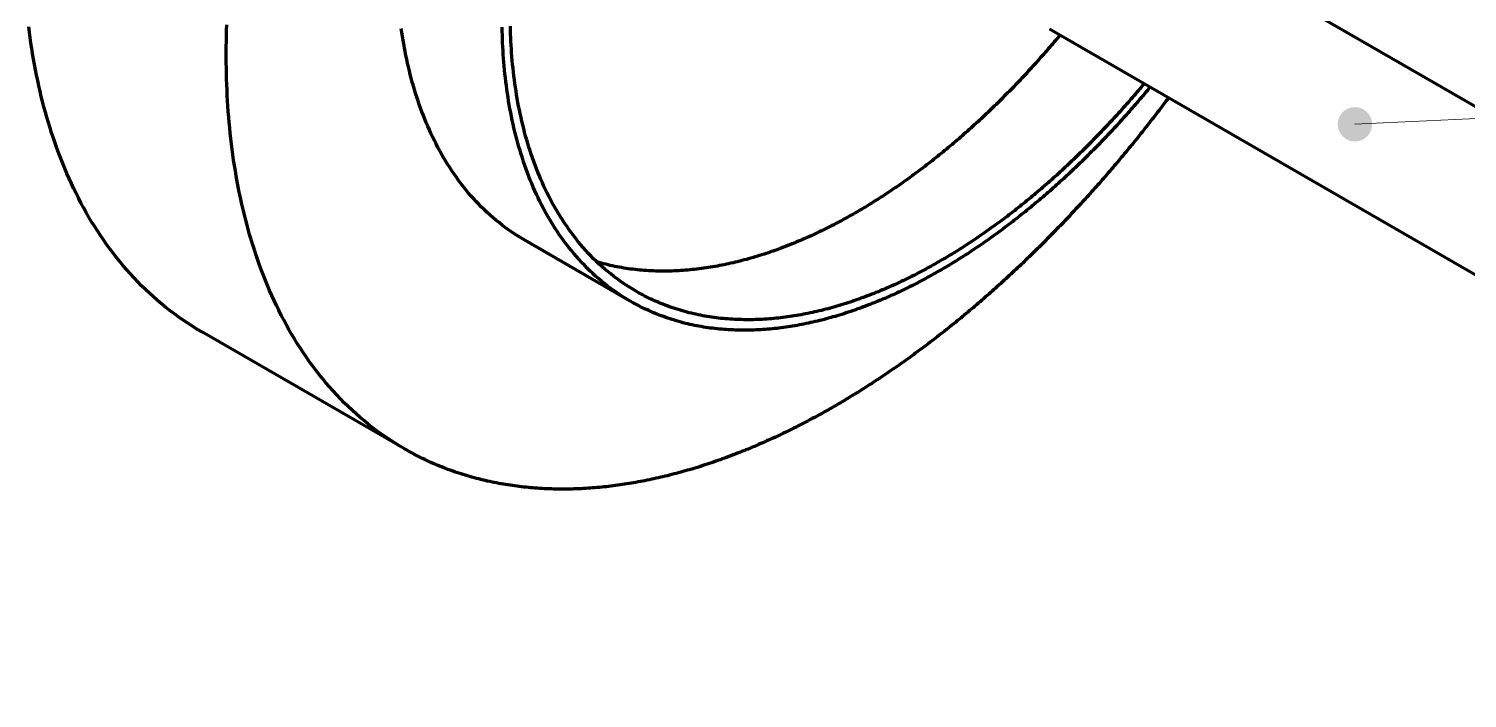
# Model space of a CAD drawing. Header units: millimetres. Extents: x 0 to 841, y 0 to 594.
# Drawn here: x 338.5 to 388.6, y 183 to 206.3 of the extents above; entities that cross this region are included whole.
import ezdxf

# ---------------------------------------------------------------- set-up
doc = ezdxf.new("R2010")
doc.units = ezdxf.units.MM
doc.layers.add('01-VISIBLE', color=7, linetype='CONTINUOUS', lineweight=70)
doc.layers.add('08-FINA', color=5, linetype='CONTINUOUS', lineweight=18)

msp = doc.modelspace()

# ---------------------------------------------------------------- hatches: boundary and pattern name
at = {"layer": '08-FINA'}
h = msp.add_hatch(color=7, dxfattribs=at)
h.dxf.hatch_style = 1
edge = h.paths.add_edge_path()
edge.add_arc((384.728, 203.01), 0.6, 0, 360)

# ---------------------------------------------------------------- linework, layer by layer
at = {"layer": '01-VISIBLE'}
for p, q in [((376.621, 210.741), (424.334, 183.194)), ((374.081, 206.341), (422.095, 178.62)), ((359.455, 196.841), (355.774, 198.966)), ((351.574, 191.692), (344.503, 195.774))]:
    msp.add_line(p, q, dxfattribs=at)
for points in [[(344.503, 195.774), (344.34, 195.87), (344.179, 195.969), (344.019, 196.072), (343.862, 196.177), (343.707, 196.285), (343.554, 196.396), (343.403, 196.51), (343.254, 196.627), (343.107, 196.746), (342.963, 196.868), (342.82, 196.993), (342.68, 197.12), (342.543, 197.25), (342.407, 197.382), (342.274, 197.517), (342.144, 197.653), (342.016, 197.793), (341.89, 197.934), (341.766, 198.077), (341.645, 198.223), (341.527, 198.37), (341.411, 198.52), (341.297, 198.671), (341.186, 198.824), (341.077, 198.979), (340.971, 199.135), (340.867, 199.293), (340.765, 199.453), (340.666, 199.614), (340.569, 199.776), (340.475, 199.94), (340.383, 200.106), (340.293, 200.272), (340.206, 200.44), (340.121, 200.609), (340.038, 200.779), (339.957, 200.95), (339.879, 201.122), (339.803, 201.295), (339.729, 201.469), (339.657, 201.644), (339.587, 201.82), (339.52, 201.997), (339.454, 202.175), (339.391, 202.353), (339.33, 202.532), (339.27, 202.711), (339.213, 202.892), (339.158, 203.073), (339.104, 203.254), (339.053, 203.436), (339.003, 203.619), (338.956, 203.802), (338.91, 203.985), (338.866, 204.169), (338.824, 204.354), (338.783, 204.539), (338.744, 204.724), (338.708, 204.909), (338.672, 205.095), (338.639, 205.281), (338.607, 205.468), (338.577, 205.655), (338.548, 205.842), (338.521, 206.029), (338.496, 206.216), (338.472, 206.404)], [(351.574, 191.692), (351.411, 191.788), (351.25, 191.887), (351.09, 191.989), (350.933, 192.094), (350.778, 192.203), (350.625, 192.314), (350.474, 192.427), (350.325, 192.544), (350.178, 192.664), (350.034, 192.786), (349.891, 192.91), (349.751, 193.038), (349.614, 193.167), (349.478, 193.299), (349.345, 193.434), (349.215, 193.571), (349.087, 193.71), (348.961, 193.851), (348.838, 193.995), (348.717, 194.14), (348.598, 194.288), (348.482, 194.437), (348.368, 194.588), (348.257, 194.741), (348.148, 194.896), (348.042, 195.053), (347.938, 195.211), (347.836, 195.37), (347.737, 195.531), (347.641, 195.694), (347.546, 195.858), (347.454, 196.023), (347.364, 196.19), (347.277, 196.357), (347.192, 196.526), (347.109, 196.696), (347.028, 196.868), (346.95, 197.04), (346.874, 197.213), (346.8, 197.387), (346.728, 197.562), (346.658, 197.738), (346.591, 197.915), (346.525, 198.092), (346.462, 198.27), (346.401, 198.449), (346.341, 198.629), (346.284, 198.809), (346.229, 198.99), (346.175, 199.172), (346.124, 199.354), (346.074, 199.536), (346.027, 199.719), (345.981, 199.903), (345.937, 200.087), (345.895, 200.271), (345.854, 200.456), (345.816, 200.641), (345.779, 200.827), (345.743, 201.013), (345.71, 201.199), (345.678, 201.385), (345.648, 201.572), (345.619, 201.759), (345.592, 201.946), (345.567, 202.134), (345.543, 202.321), (345.521, 202.509), (345.5, 202.697), (345.481, 202.886), (345.463, 203.074), (345.447, 203.262), (345.432, 203.451), (345.419, 203.64), (345.407, 203.829), (345.397, 204.017), (345.387, 204.206), (345.38, 204.395), (345.373, 204.584), (345.368, 204.774), (345.364, 204.963), (345.362, 205.152), (345.361, 205.341), (345.361, 205.53), (345.362, 205.719), (345.365, 205.909), (345.368, 206.098), (345.373, 206.287), (345.38, 206.476)], [(355.774, 198.966), (355.656, 199.035), (355.54, 199.107), (355.426, 199.181), (355.313, 199.256), (355.201, 199.334), (355.091, 199.414), (354.982, 199.496), (354.875, 199.58), (354.769, 199.666), (354.665, 199.754), (354.562, 199.844), (354.462, 199.935), (354.363, 200.029), (354.265, 200.124), (354.169, 200.221), (354.075, 200.319), (353.983, 200.42), (353.892, 200.521), (353.804, 200.625), (353.717, 200.729), (353.631, 200.835), (353.548, 200.943), (353.466, 201.052), (353.386, 201.162), (353.307, 201.273), (353.231, 201.386), (353.156, 201.5), (353.083, 201.615), (353.011, 201.731), (352.942, 201.848), (352.874, 201.966), (352.808, 202.085), (352.743, 202.205), (352.68, 202.326), (352.619, 202.447), (352.559, 202.57), (352.501, 202.693), (352.445, 202.817), (352.39, 202.942), (352.336, 203.067), (352.285, 203.193), (352.235, 203.32), (352.186, 203.447), (352.139, 203.575), (352.093, 203.703), (352.049, 203.832), (352.006, 203.961), (351.965, 204.091), (351.925, 204.221), (351.887, 204.352), (351.85, 204.483), (351.814, 204.614), (351.78, 204.746), (351.747, 204.878), (351.715, 205.011), (351.685, 205.144), (351.656, 205.277), (351.628, 205.41), (351.601, 205.544), (351.576, 205.677), (351.552, 205.811), (351.529, 205.946), (351.507, 206.08), (351.487, 206.215), (351.467, 206.35)], [(359.455, 196.841), (359.338, 196.91), (359.222, 196.981), (359.107, 197.055), (358.994, 197.131), (358.882, 197.209), (358.772, 197.289), (358.663, 197.371), (358.556, 197.455), (358.45, 197.54), (358.346, 197.628), (358.244, 197.718), (358.143, 197.81), (358.044, 197.903), (357.947, 197.998), (357.851, 198.095), (357.757, 198.194), (357.665, 198.294), (357.574, 198.396), (357.485, 198.499), (357.398, 198.604), (357.313, 198.71), (357.229, 198.817), (357.147, 198.926), (357.067, 199.036), (356.989, 199.148), (356.912, 199.261), (356.838, 199.374), (356.764, 199.489), (356.693, 199.605), (356.623, 199.722), (356.555, 199.84), (356.489, 199.959), (356.424, 200.079), (356.362, 200.2), (356.3, 200.322), (356.241, 200.444), (356.183, 200.567), (356.126, 200.691), (356.071, 200.816), (356.018, 200.941), (355.966, 201.067), (355.916, 201.194), (355.868, 201.321), (355.82, 201.449), (355.775, 201.577), (355.731, 201.706), (355.688, 201.836), (355.647, 201.965), (355.607, 202.096), (355.568, 202.226), (355.531, 202.357), (355.496, 202.489), (355.461, 202.621), (355.428, 202.753), (355.397, 202.885), (355.366, 203.018), (355.337, 203.151), (355.309, 203.284), (355.283, 203.418), (355.257, 203.552), (355.233, 203.686), (355.21, 203.82), (355.189, 203.955), (355.168, 204.089), (355.149, 204.224), (355.13, 204.359), (355.113, 204.494), (355.097, 204.629), (355.082, 204.765), (355.069, 204.9), (355.056, 205.036), (355.044, 205.172), (355.034, 205.307), (355.024, 205.443), (355.015, 205.579), (355.008, 205.715), (355.001, 205.851), (354.996, 205.987), (354.991, 206.124), (354.987, 206.26), (354.984, 206.396)], [(359.655, 197.187), (359.54, 197.255), (359.426, 197.325), (359.314, 197.397), (359.203, 197.472), (359.093, 197.548), (358.985, 197.627), (358.878, 197.707), (358.773, 197.79), (358.669, 197.874), (358.567, 197.96), (358.466, 198.048), (358.367, 198.138), (358.27, 198.23), (358.175, 198.323), (358.081, 198.418), (357.988, 198.515), (357.898, 198.613), (357.809, 198.713), (357.722, 198.815), (357.636, 198.917), (357.552, 199.022), (357.47, 199.127), (357.39, 199.234), (357.312, 199.342), (357.235, 199.452), (357.159, 199.562), (357.086, 199.674), (357.014, 199.787), (356.944, 199.9), (356.876, 200.015), (356.809, 200.131), (356.744, 200.248), (356.681, 200.366), (356.619, 200.484), (356.559, 200.604), (356.5, 200.724), (356.443, 200.845), (356.388, 200.966), (356.334, 201.089), (356.282, 201.212), (356.231, 201.336), (356.182, 201.46), (356.134, 201.585), (356.088, 201.71), (356.043, 201.836), (356, 201.963), (355.958, 202.089), (355.917, 202.217), (355.878, 202.345), (355.84, 202.473), (355.804, 202.602), (355.769, 202.731), (355.735, 202.86), (355.703, 202.99), (355.672, 203.12), (355.642, 203.25), (355.613, 203.381), (355.586, 203.512), (355.56, 203.643), (355.535, 203.774), (355.512, 203.906), (355.489, 204.037), (355.468, 204.169), (355.448, 204.301), (355.428, 204.434), (355.411, 204.566), (355.394, 204.699), (355.378, 204.832), (355.363, 204.965), (355.35, 205.098), (355.337, 205.231), (355.326, 205.364), (355.315, 205.497), (355.306, 205.63), (355.298, 205.764), (355.29, 205.897), (355.284, 206.031), (355.278, 206.164), (355.274, 206.298), (355.27, 206.432)], [(374.449, 206.129), (374.397, 206.067), (374.346, 206.006), (374.294, 205.944), (374.242, 205.883), (374.19, 205.821), (374.137, 205.76), (374.085, 205.699), (374.032, 205.638), (373.98, 205.577), (373.927, 205.517), (373.874, 205.456), (373.821, 205.396), (373.767, 205.336), (373.714, 205.276), (373.66, 205.216), (373.607, 205.156), (373.553, 205.096), (373.499, 205.036), (373.444, 204.977), (373.39, 204.918), (373.335, 204.858), (373.281, 204.799), (373.226, 204.74), (373.171, 204.682), (373.116, 204.623), (373.061, 204.565), (373.005, 204.506), (372.95, 204.448), (372.894, 204.39), (372.838, 204.332), (372.782, 204.274), (372.726, 204.217), (372.67, 204.159), (372.613, 204.102), (372.557, 204.045), (372.5, 203.988), (372.443, 203.931), (372.386, 203.874), (372.329, 203.817), (372.272, 203.761), (372.214, 203.705), (372.156, 203.649), (372.099, 203.593), (372.041, 203.537), (371.983, 203.481), (371.924, 203.426), (371.866, 203.37), (371.807, 203.315), (371.749, 203.26), (371.69, 203.205), (371.631, 203.151), (371.572, 203.096), (371.512, 203.042), (371.453, 202.988), (371.393, 202.934), (371.333, 202.88), (371.273, 202.826), (371.213, 202.773), (371.153, 202.719), (371.093, 202.666), (371.032, 202.613), (370.971, 202.56), (370.911, 202.508), (370.85, 202.455), (370.788, 202.403), (370.727, 202.351), (370.666, 202.299), (370.604, 202.247), (370.542, 202.196), (370.48, 202.144), (370.418, 202.093), (370.356, 202.042), (370.293, 201.991), (370.231, 201.941), (370.168, 201.891), (370.105, 201.84), (370.042, 201.79), (369.979, 201.741), (369.916, 201.691), (369.852, 201.642), (369.789, 201.592), (369.725, 201.543), (369.661, 201.495), (369.597, 201.446), (369.532, 201.398), (369.468, 201.349), (369.403, 201.302), (369.338, 201.254), (369.274, 201.206), (369.208, 201.159), (369.143, 201.112), (369.078, 201.065), (369.012, 201.018), (368.946, 200.972), (368.881, 200.926), (368.815, 200.88), (368.748, 200.834), (368.682, 200.789), (368.615, 200.744), (368.549, 200.699), (368.482, 200.654), (368.415, 200.609), (368.348, 200.565), (368.28, 200.521), (368.213, 200.477), (368.145, 200.434), (368.077, 200.39), (368.009, 200.347), (367.941, 200.304), (367.873, 200.262), (367.805, 200.22), (367.736, 200.178), (367.667, 200.136), (367.598, 200.095), (367.529, 200.053), (367.46, 200.012), (367.39, 199.972), (367.321, 199.931)], [(377.383, 204.435), (377.332, 204.373), (377.28, 204.311), (377.228, 204.25), (377.176, 204.188), (377.124, 204.127), (377.072, 204.066), (377.02, 204.005), (376.967, 203.944), (376.914, 203.883), (376.861, 203.823), (376.808, 203.762), (376.755, 203.702), (376.702, 203.641), (376.648, 203.581), (376.595, 203.521), (376.541, 203.461), (376.487, 203.402), (376.433, 203.342), (376.379, 203.283), (376.324, 203.223), (376.27, 203.164), (376.215, 203.105), (376.161, 203.046), (376.106, 202.987), (376.05, 202.929), (375.995, 202.87), (375.94, 202.812), (375.884, 202.754), (375.829, 202.696), (375.773, 202.638), (375.717, 202.58), (375.661, 202.522), (375.604, 202.465), (375.548, 202.408), (375.491, 202.35), (375.435, 202.293), (375.378, 202.237), (375.321, 202.18), (375.263, 202.123), (375.206, 202.067), (375.149, 202.01), (375.091, 201.954), (375.033, 201.898), (374.975, 201.843), (374.917, 201.787), (374.859, 201.731), (374.8, 201.676), (374.742, 201.621), (374.683, 201.566), (374.624, 201.511), (374.565, 201.456), (374.506, 201.402), (374.447, 201.348), (374.387, 201.293), (374.328, 201.239), (374.268, 201.185), (374.208, 201.132), (374.148, 201.078), (374.088, 201.025), (374.027, 200.972), (373.967, 200.919), (373.906, 200.866), (373.845, 200.813), (373.784, 200.761), (373.723, 200.709), (373.662, 200.657), (373.6, 200.605), (373.538, 200.553), (373.477, 200.501), (373.415, 200.45), (373.353, 200.399), (373.29, 200.348), (373.228, 200.297), (373.165, 200.247), (373.103, 200.196), (373.04, 200.146), (372.977, 200.096), (372.914, 200.046), (372.85, 199.997), (372.787, 199.947), (372.723, 199.898), (372.659, 199.849), (372.595, 199.8), (372.531, 199.752), (372.467, 199.703), (372.402, 199.655), (372.338, 199.607), (372.273, 199.56), (372.208, 199.512), (372.143, 199.465), (372.078, 199.418), (372.012, 199.371), (371.947, 199.324), (371.881, 199.278), (371.815, 199.232), (371.749, 199.186), (371.683, 199.14), (371.616, 199.095), (371.55, 199.049), (371.483, 199.004), (371.416, 198.96), (371.349, 198.915), (371.282, 198.871), (371.215, 198.827), (371.147, 198.783), (371.08, 198.739), (371.012, 198.696), (370.944, 198.653), (370.876, 198.61), (370.807, 198.568), (370.739, 198.525), (370.67, 198.483), (370.602, 198.442), (370.533, 198.4), (370.464, 198.359), (370.394, 198.318), (370.325, 198.278), (370.255, 198.237)], [(377.592, 204.314), (377.541, 204.253), (377.489, 204.191), (377.438, 204.129), (377.386, 204.068), (377.335, 204.007), (377.283, 203.945), (377.231, 203.884), (377.178, 203.823), (377.126, 203.763), (377.074, 203.702), (377.021, 203.641), (376.968, 203.581), (376.915, 203.521), (376.862, 203.46), (376.809, 203.4), (376.756, 203.341), (376.702, 203.281), (376.648, 203.221), (376.595, 203.162), (376.541, 203.102), (376.487, 203.043), (376.432, 202.984), (376.378, 202.925), (376.324, 202.866), (376.269, 202.807), (376.214, 202.748), (376.159, 202.69), (376.104, 202.632), (376.049, 202.573), (375.993, 202.515), (375.938, 202.458), (375.882, 202.4), (375.826, 202.342), (375.77, 202.285), (375.714, 202.227), (375.658, 202.17), (375.602, 202.113), (375.545, 202.056), (375.488, 201.999), (375.431, 201.943), (375.374, 201.886), (375.317, 201.83), (375.26, 201.774), (375.203, 201.718), (375.145, 201.662), (375.087, 201.606), (375.029, 201.551), (374.971, 201.495), (374.913, 201.44), (374.855, 201.385), (374.796, 201.33), (374.738, 201.275), (374.679, 201.22), (374.62, 201.166), (374.561, 201.112), (374.502, 201.058), (374.442, 201.004), (374.383, 200.95), (374.323, 200.896), (374.263, 200.843), (374.203, 200.789), (374.143, 200.736), (374.083, 200.683), (374.023, 200.631), (373.962, 200.578), (373.901, 200.525), (373.84, 200.473), (373.779, 200.421), (373.718, 200.369), (373.657, 200.317), (373.595, 200.266), (373.534, 200.214), (373.472, 200.163), (373.41, 200.112), (373.348, 200.061), (373.286, 200.011), (373.223, 199.96), (373.161, 199.91), (373.098, 199.86), (373.035, 199.81), (372.972, 199.76), (372.909, 199.711), (372.846, 199.662), (372.782, 199.613), (372.719, 199.564), (372.655, 199.515), (372.591, 199.467), (372.527, 199.418), (372.463, 199.37), (372.398, 199.322), (372.334, 199.275), (372.269, 199.227), (372.204, 199.18), (372.139, 199.133), (372.074, 199.086), (372.009, 199.039), (371.943, 198.993), (371.878, 198.947), (371.812, 198.901), (371.746, 198.855), (371.68, 198.81), (371.613, 198.765), (371.547, 198.72), (371.48, 198.675), (371.414, 198.63), (371.347, 198.586), (371.28, 198.542), (371.213, 198.498), (371.145, 198.454), (371.078, 198.411), (371.01, 198.368), (370.942, 198.325), (370.874, 198.282), (370.806, 198.24), (370.738, 198.198), (370.669, 198.156), (370.601, 198.115), (370.532, 198.073), (370.463, 198.032), (370.394, 197.991), (370.325, 197.951), (370.255, 197.911)], [(378.235, 203.943), (378.187, 203.879), (378.139, 203.815), (378.09, 203.751), (378.042, 203.687), (377.993, 203.623), (377.945, 203.559), (377.896, 203.495), (377.847, 203.431), (377.798, 203.368), (377.749, 203.304), (377.7, 203.241), (377.65, 203.177), (377.601, 203.114), (377.552, 203.051), (377.502, 202.988), (377.452, 202.925), (377.403, 202.862), (377.353, 202.799), (377.303, 202.736), (377.253, 202.673), (377.202, 202.61), (377.152, 202.548), (377.102, 202.485), (377.051, 202.423), (377.001, 202.361), (376.95, 202.298), (376.899, 202.236), (376.848, 202.174), (376.797, 202.112), (376.746, 202.05), (376.695, 201.989), (376.643, 201.927), (376.592, 201.865), (376.54, 201.804), (376.489, 201.742), (376.437, 201.681), (376.385, 201.62), (376.333, 201.558), (376.281, 201.497), (376.229, 201.436), (376.177, 201.375), (376.124, 201.314), (376.072, 201.254), (376.019, 201.193), (375.966, 201.132), (375.914, 201.072), (375.861, 201.012), (375.808, 200.951), (375.755, 200.891), (375.701, 200.831), (375.648, 200.771), (375.595, 200.711), (375.541, 200.651), (375.488, 200.591), (375.434, 200.532), (375.38, 200.472), (375.326, 200.413), (375.272, 200.353), (375.218, 200.294), (375.164, 200.235), (375.109, 200.176), (375.055, 200.117), (375, 200.058), (374.945, 199.999), (374.891, 199.941), (374.836, 199.882), (374.781, 199.823), (374.726, 199.765), (374.671, 199.707), (374.615, 199.649), (374.56, 199.59), (374.504, 199.532), (374.449, 199.475), (374.393, 199.417), (374.337, 199.359), (374.281, 199.301), (374.225, 199.244), (374.169, 199.187), (374.113, 199.129), (374.056, 199.072), (374, 199.015), (373.943, 198.958), (373.887, 198.901), (373.83, 198.844), (373.773, 198.788), (373.716, 198.731), (373.659, 198.675), (373.602, 198.619), (373.544, 198.562), (373.487, 198.506), (373.429, 198.45), (373.372, 198.394), (373.314, 198.339), (373.256, 198.283), (373.198, 198.227), (373.14, 198.172), (373.082, 198.116), (373.024, 198.061), (372.965, 198.006), (372.907, 197.951), (372.848, 197.896), (372.79, 197.841), (372.731, 197.787), (372.672, 197.732), (372.613, 197.678), (372.554, 197.624), (372.494, 197.569), (372.435, 197.515), (372.376, 197.461), (372.316, 197.408), (372.256, 197.354), (372.197, 197.3), (372.137, 197.247), (372.077, 197.193), (372.017, 197.14), (371.957, 197.087), (371.896, 197.034), (371.836, 196.981), (371.775, 196.928), (371.715, 196.876), (371.654, 196.823), (371.593, 196.771), (371.532, 196.719), (371.471, 196.667), (371.41, 196.615), (371.348, 196.563), (371.287, 196.511), (371.226, 196.46), (371.164, 196.408), (371.102, 196.357), (371.04, 196.306), (370.978, 196.254), (370.916, 196.204), (370.854, 196.153), (370.792, 196.102), (370.729, 196.052), (370.667, 196.001), (370.604, 195.951), (370.542, 195.901), (370.479, 195.851), (370.416, 195.801), (370.353, 195.751), (370.29, 195.702), (370.226, 195.652), (370.163, 195.603), (370.1, 195.554), (370.036, 195.505), (369.972, 195.456), (369.908, 195.407), (369.844, 195.359), (369.78, 195.31), (369.716, 195.262), (369.652, 195.214), (369.588, 195.166), (369.523, 195.118), (369.458, 195.071), (369.394, 195.023), (369.329, 194.976), (369.264, 194.929), (369.199, 194.881), (369.134, 194.835), (369.068, 194.788), (369.003, 194.741), (368.938, 194.695), (368.872, 194.649), (368.806, 194.603), (368.74, 194.557), (368.674, 194.511), (368.608, 194.465), (368.542, 194.42), (368.476, 194.374), (368.409, 194.329), (368.343, 194.284), (368.276, 194.24), (368.21, 194.195), (368.143, 194.151), (368.076, 194.106), (368.009, 194.062), (367.941, 194.018), (367.874, 193.974), (367.807, 193.931), (367.739, 193.887), (367.672, 193.844), (367.604, 193.801), (367.536, 193.758), (367.468, 193.716), (367.4, 193.673), (367.332, 193.631), (367.263, 193.589), (367.195, 193.547), (367.126, 193.505), (367.058, 193.463), (366.989, 193.422), (366.92, 193.381), (366.851, 193.34), (366.782, 193.299), (366.712, 193.258), (366.643, 193.218), (366.574, 193.178)], [(367.321, 199.931), (367.251, 199.892), (367.182, 199.852), (367.112, 199.813), (367.042, 199.774), (366.972, 199.735), (366.902, 199.696), (366.832, 199.658), (366.761, 199.62), (366.69, 199.583), (366.62, 199.546), (366.549, 199.509), (366.477, 199.472), (366.406, 199.436), (366.335, 199.4), (366.263, 199.364), (366.191, 199.328), (366.119, 199.293), (366.047, 199.259), (365.975, 199.224), (365.902, 199.19), (365.83, 199.156), (365.757, 199.123), (365.684, 199.09), (365.611, 199.057), (365.538, 199.025), (365.465, 198.993), (365.391, 198.961), (365.317, 198.93), (365.244, 198.899), (365.17, 198.869), (365.095, 198.838), (365.021, 198.809), (364.947, 198.779), (364.872, 198.75), (364.797, 198.722), (364.722, 198.693), (364.647, 198.665), (364.572, 198.638), (364.497, 198.611), (364.421, 198.584), (364.346, 198.558), (364.27, 198.532), (364.194, 198.507), (364.118, 198.482), (364.042, 198.457), (363.966, 198.433), (363.889, 198.41), (363.812, 198.387), (363.736, 198.364), (363.659, 198.342), (363.582, 198.32), (363.505, 198.298), (363.427, 198.278), (363.35, 198.257), (363.272, 198.237), (363.195, 198.218), (363.117, 198.199), (363.039, 198.18), (362.961, 198.163), (362.883, 198.145), (362.805, 198.128), (362.726, 198.112), (362.648, 198.096), (362.569, 198.081), (362.491, 198.066), (362.412, 198.052), (362.333, 198.038), (362.254, 198.025), (362.175, 198.012), (362.096, 198), (362.017, 197.989), (361.938, 197.978), (361.858, 197.968), (361.779, 197.958), (361.699, 197.949), (361.62, 197.941), (361.54, 197.933), (361.46, 197.925), (361.38, 197.919), (361.301, 197.913), (361.221, 197.907), (361.141, 197.903), (361.061, 197.899), (360.981, 197.895), (360.901, 197.893), (360.821, 197.89), (360.741, 197.889), (360.661, 197.888), (360.581, 197.888), (360.501, 197.889), (360.421, 197.89), (360.341, 197.892), (360.261, 197.895), (360.181, 197.899), (360.101, 197.903), (360.021, 197.908), (359.941, 197.913), (359.861, 197.92), (359.782, 197.927), (359.702, 197.935), (359.622, 197.944), (359.543, 197.953), (359.464, 197.963), (359.384, 197.974), (359.305, 197.986), (359.226, 197.998), (359.147, 198.012), (359.068, 198.026), (358.99, 198.041), (358.911, 198.056), (358.833, 198.073), (358.755, 198.09), (358.677, 198.108), (358.599, 198.127), (358.521, 198.147), (358.444, 198.167), (358.367, 198.189), (358.29, 198.211)], [(370.255, 198.237), (370.186, 198.197), (370.116, 198.157), (370.046, 198.118), (369.976, 198.079), (369.906, 198.04), (369.835, 198.002), (369.765, 197.963), (369.694, 197.925), (369.623, 197.888), (369.552, 197.85), (369.481, 197.813), (369.41, 197.777), (369.338, 197.74), (369.266, 197.704), (369.195, 197.668), (369.123, 197.633), (369.05, 197.598), (368.978, 197.563), (368.906, 197.528), (368.833, 197.494), (368.76, 197.46), (368.687, 197.427), (368.614, 197.394), (368.541, 197.361), (368.468, 197.329), (368.394, 197.297), (368.32, 197.265), (368.246, 197.233), (368.172, 197.202), (368.098, 197.172), (368.024, 197.142), (367.949, 197.112), (367.875, 197.082), (367.8, 197.053), (367.725, 197.025), (367.65, 196.996), (367.575, 196.968), (367.499, 196.941), (367.424, 196.914), (367.348, 196.887), (367.272, 196.861), (367.196, 196.835), (367.12, 196.81), (367.044, 196.785), (366.967, 196.76), (366.891, 196.736), (366.814, 196.713), (366.737, 196.689), (366.66, 196.667), (366.583, 196.644), (366.506, 196.623), (366.428, 196.601), (366.351, 196.58), (366.273, 196.56), (366.196, 196.54), (366.118, 196.521), (366.04, 196.502), (365.962, 196.483), (365.883, 196.466), (365.805, 196.448), (365.727, 196.431), (365.648, 196.415), (365.569, 196.399), (365.491, 196.384), (365.412, 196.369), (365.333, 196.355), (365.254, 196.341), (365.174, 196.328), (365.095, 196.316), (365.016, 196.304), (364.936, 196.293), (364.857, 196.282), (364.777, 196.272), (364.697, 196.262), (364.618, 196.253), (364.538, 196.245), (364.458, 196.237), (364.378, 196.23), (364.298, 196.223), (364.218, 196.217), (364.138, 196.212), (364.058, 196.208), (363.978, 196.204), (363.898, 196.2), (363.817, 196.198), (363.737, 196.196), (363.657, 196.195), (363.577, 196.194), (363.496, 196.194), (363.416, 196.195), (363.336, 196.197), (363.256, 196.199), (363.175, 196.202), (363.095, 196.205), (363.015, 196.21), (362.935, 196.215), (362.855, 196.221), (362.775, 196.227), (362.695, 196.235), (362.615, 196.243), (362.536, 196.252), (362.456, 196.262), (362.376, 196.272), (362.297, 196.283), (362.217, 196.295), (362.138, 196.308), (362.059, 196.321), (361.98, 196.336), (361.901, 196.351), (361.823, 196.367), (361.744, 196.384), (361.666, 196.401), (361.588, 196.42), (361.51, 196.439), (361.432, 196.459), (361.355, 196.48), (361.277, 196.501), (361.2, 196.524), (361.124, 196.547), (361.047, 196.571), (360.971, 196.596), (360.895, 196.622), (360.819, 196.649), (360.744, 196.676), (360.669, 196.705), (360.594, 196.734), (360.519, 196.764), (360.445, 196.794), (360.371, 196.826), (360.298, 196.859), (360.225, 196.892), (360.152, 196.926), (360.08, 196.961), (360.008, 196.996), (359.937, 197.033), (359.866, 197.07), (359.795, 197.108), (359.725, 197.147), (359.655, 197.187)], [(370.255, 197.911), (370.186, 197.871), (370.116, 197.831), (370.047, 197.792), (369.977, 197.753), (369.907, 197.714), (369.836, 197.675), (369.766, 197.637), (369.696, 197.599), (369.625, 197.562), (369.554, 197.524), (369.483, 197.487), (369.412, 197.451), (369.341, 197.414), (369.269, 197.378), (369.198, 197.342), (369.126, 197.307), (369.054, 197.272), (368.982, 197.237), (368.91, 197.202), (368.838, 197.168), (368.765, 197.134), (368.692, 197.101), (368.619, 197.068), (368.546, 197.035), (368.473, 197.002), (368.4, 196.97), (368.327, 196.938), (368.253, 196.907), (368.179, 196.876), (368.105, 196.845), (368.031, 196.815), (367.957, 196.785), (367.883, 196.755), (367.808, 196.726), (367.734, 196.697), (367.659, 196.668), (367.584, 196.64), (367.509, 196.612), (367.434, 196.585), (367.358, 196.558), (367.283, 196.532), (367.207, 196.505), (367.131, 196.48), (367.055, 196.454), (366.979, 196.43), (366.903, 196.405), (366.827, 196.381), (366.75, 196.358), (366.674, 196.334), (366.597, 196.312), (366.52, 196.29), (366.443, 196.268), (366.366, 196.246), (366.288, 196.226), (366.211, 196.205), (366.134, 196.185), (366.056, 196.166), (365.978, 196.147), (365.9, 196.128), (365.822, 196.11), (365.744, 196.093), (365.666, 196.076), (365.588, 196.059), (365.509, 196.043), (365.431, 196.028), (365.352, 196.013), (365.273, 195.999), (365.194, 195.985), (365.115, 195.972), (365.036, 195.959), (364.957, 195.947), (364.878, 195.935), (364.799, 195.924), (364.72, 195.914), (364.64, 195.904), (364.561, 195.894), (364.481, 195.886), (364.401, 195.878), (364.322, 195.87), (364.242, 195.863), (364.162, 195.857), (364.082, 195.851), (364.002, 195.846), (363.923, 195.842), (363.843, 195.838), (363.763, 195.835), (363.683, 195.832), (363.603, 195.831), (363.523, 195.829), (363.443, 195.829), (363.362, 195.829), (363.282, 195.83), (363.202, 195.832), (363.122, 195.834), (363.042, 195.837), (362.962, 195.84), (362.883, 195.845), (362.803, 195.85), (362.723, 195.856), (362.643, 195.862), (362.563, 195.869), (362.484, 195.877), (362.404, 195.886), (362.325, 195.896), (362.245, 195.906), (362.166, 195.917), (362.087, 195.929), (362.008, 195.941), (361.929, 195.954), (361.85, 195.969), (361.771, 195.983), (361.693, 195.999), (361.615, 196.015), (361.536, 196.033), (361.458, 196.051), (361.381, 196.069), (361.303, 196.089), (361.226, 196.109), (361.148, 196.131), (361.071, 196.153), (360.995, 196.175), (360.918, 196.199), (360.842, 196.223), (360.766, 196.249), (360.69, 196.275), (360.615, 196.302), (360.54, 196.329), (360.465, 196.358), (360.391, 196.387), (360.316, 196.417), (360.243, 196.448), (360.169, 196.48), (360.096, 196.512), (360.023, 196.546), (359.951, 196.58), (359.879, 196.615), (359.807, 196.65), (359.736, 196.687), (359.665, 196.724), (359.595, 196.762), (359.525, 196.801), (359.455, 196.841)], [(366.574, 193.178), (366.504, 193.138), (366.435, 193.098), (366.365, 193.058), (366.295, 193.019), (366.225, 192.98), (366.155, 192.941), (366.085, 192.902), (366.015, 192.863), (365.945, 192.825), (365.874, 192.787), (365.803, 192.749), (365.733, 192.711), (365.662, 192.674), (365.591, 192.636), (365.52, 192.599), (365.449, 192.563), (365.378, 192.526), (365.306, 192.49), (365.235, 192.453), (365.163, 192.417), (365.091, 192.382), (365.02, 192.346), (364.948, 192.311), (364.876, 192.276), (364.803, 192.241), (364.731, 192.206), (364.659, 192.172), (364.586, 192.138), (364.514, 192.104), (364.441, 192.07), (364.368, 192.037), (364.295, 192.004), (364.222, 191.971), (364.149, 191.938), (364.076, 191.906), (364.002, 191.874), (363.929, 191.842), (363.855, 191.81), (363.781, 191.779), (363.708, 191.747), (363.634, 191.716), (363.56, 191.686), (363.485, 191.655), (363.411, 191.625), (363.337, 191.596), (363.262, 191.566), (363.188, 191.537), (363.113, 191.508), (363.038, 191.479), (362.963, 191.45), (362.888, 191.422), (362.813, 191.394), (362.738, 191.367), (362.663, 191.339), (362.587, 191.312), (362.512, 191.286), (362.436, 191.259), (362.36, 191.233), (362.285, 191.207), (362.209, 191.182), (362.133, 191.156), (362.056, 191.131), (361.98, 191.107), (361.904, 191.082), (361.827, 191.058), (361.751, 191.035), (361.674, 191.011), (361.597, 190.988), (361.521, 190.965), (361.444, 190.943), (361.367, 190.921), (361.29, 190.899), (361.212, 190.877), (361.135, 190.856), (361.058, 190.835), (360.98, 190.815), (360.903, 190.795), (360.825, 190.775), (360.747, 190.756), (360.669, 190.737), (360.592, 190.718), (360.514, 190.7), (360.435, 190.682), (360.357, 190.664), (360.279, 190.647), (360.201, 190.63), (360.122, 190.613), (360.044, 190.597), (359.965, 190.581), (359.887, 190.566), (359.808, 190.551), (359.729, 190.536), (359.65, 190.522), (359.571, 190.508), (359.492, 190.494), (359.413, 190.481), (359.334, 190.468), (359.255, 190.456), (359.176, 190.444), (359.097, 190.433), (359.017, 190.422), (358.938, 190.411), (358.858, 190.401), (358.779, 190.391), (358.699, 190.381), (358.62, 190.372), (358.54, 190.364), (358.46, 190.356), (358.38, 190.348), (358.301, 190.341), (358.221, 190.334), (358.141, 190.327), (358.061, 190.322), (357.981, 190.316), (357.901, 190.311), (357.821, 190.306), (357.741, 190.302), (357.661, 190.299), (357.581, 190.295), (357.501, 190.293), (357.421, 190.291), (357.341, 190.289), (357.261, 190.287), (357.18, 190.287), (357.1, 190.286), (357.02, 190.286), (356.94, 190.287), (356.86, 190.288), (356.78, 190.29), (356.7, 190.292), (356.62, 190.295), (356.54, 190.298), (356.46, 190.302), (356.379, 190.306), (356.299, 190.31), (356.22, 190.316), (356.14, 190.321), (356.06, 190.328), (355.98, 190.334), (355.9, 190.342), (355.82, 190.35), (355.741, 190.358), (355.661, 190.367), (355.581, 190.376), (355.502, 190.386), (355.423, 190.397), (355.343, 190.408), (355.264, 190.42), (355.185, 190.432), (355.106, 190.444), (355.027, 190.458), (354.948, 190.472), (354.869, 190.486), (354.79, 190.501), (354.711, 190.517), (354.633, 190.533), (354.555, 190.549), (354.476, 190.567), (354.398, 190.584), (354.32, 190.603), (354.242, 190.622), (354.165, 190.641), (354.087, 190.661), (354.01, 190.682), (353.932, 190.703), (353.855, 190.725), (353.778, 190.748), (353.702, 190.771), (353.625, 190.794), (353.549, 190.819), (353.473, 190.843), (353.396, 190.869), (353.321, 190.895), (353.245, 190.921), (353.17, 190.948), (353.094, 190.976), (353.02, 191.004), (352.945, 191.033), (352.87, 191.063), (352.796, 191.093), (352.722, 191.123), (352.648, 191.154), (352.575, 191.186), (352.501, 191.219), (352.428, 191.252), (352.355, 191.285), (352.283, 191.319), (352.211, 191.354), (352.139, 191.389), (352.067, 191.425), (351.996, 191.461), (351.925, 191.498), (351.854, 191.536), (351.783, 191.574), (351.713, 191.613), (351.643, 191.652), (351.574, 191.692)]]:
    msp.add_lwpolyline(points, dxfattribs=at)
at = {"layer": '08-FINA'}
msp.add_line((616.505, 214.244), (384.728, 203.01), dxfattribs=at)

doc.saveas('drawing.dxf')
